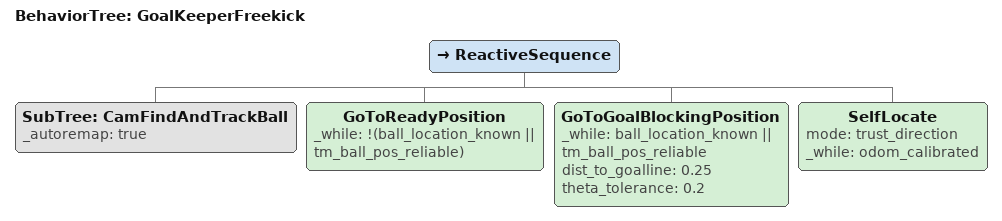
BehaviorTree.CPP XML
<root BTCPP_format="4" >
   <include path="./subtree_cam_find_and_track_ball.xml" />
   <include path="./subtree_find_ball.xml" />
   <include path="./subtree_locate.xml" />
   <BehaviorTree ID="GoalKeeperFreekick">
      <ReactiveSequence >
         <SubTree ID="CamFindAndTrackBall" _autoremap="true" />
         <GoToReadyPosition _while="!(ball_location_known || tm_ball_pos_reliable)" />
         <GoToGoalBlockingPosition _while="ball_location_known || tm_ball_pos_reliable" dist_to_goalline="0.25" theta_tolerance="0.2" />
         <SelfLocate mode="trust_direction" _while="odom_calibrated" />
      </ReactiveSequence>
   </BehaviorTree>
</root>
